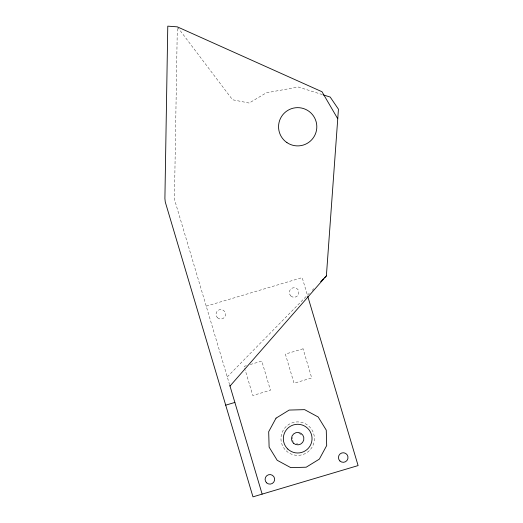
<?xml version="1.0" encoding="UTF-8"?>
<svg xmlns="http://www.w3.org/2000/svg" width="523" height="523" viewBox="0 0 523 523"><rect width="100%" height="100%" fill="white"/><g stroke="black" fill="none" stroke-linecap="round" stroke-linejoin="round"><path stroke-width="0.39" stroke-dasharray="2.62 1.96" d="M177.29 28.464L174.44 199.283L229.577 384.634M227.276 376.893L309.871 292.717M312.146 290.396L313.852 288.657M206.232 306.158L302.189 277.615L307.544 295.626M246.411 365.669L244.11 366.355L245.019 369.428M250.256 364.524L261.794 361.099L270.463 390.243L252.779 395.499L245.248 370.192M322.416 94.617L298.293 87.021L266.364 92.8L249.164 103.044L232.532 99.756L177.813 27.49M297.829 443.896A5.263 5.263 0 0 1 296.463 443.759M293.207 441.392A5.263 5.263 0 0 1 292.645 440.137M292.429 438.784A5.263 5.263 0 0 1 292.573 437.418M298.908 433.521A5.263 5.263 0 0 1 301.307 434.816M303.052 348.821L285.368 354.084L294.037 383.228L311.721 377.972L303.052 348.821M290.847 295.959A4.785 4.785 0 0 0 298.79 293.599A4.785 4.785 0 0 0 292.769 287.898A4.785 4.785 0 0 0 290.847 295.959M217.496 317.775A4.785 4.785 0 0 0 225.433 315.415A4.785 4.785 0 0 0 219.418 309.721A4.785 4.785 0 0 0 217.496 317.775M286.179 450.793A16.743 16.743 0 0 0 313.97 442.53A16.743 16.743 0 0 0 292.913 422.591A16.743 16.743 0 0 0 286.179 450.793"/><path stroke-width="0.78" d="M230.002 386.066L326.385 275.883L338.44 109.196L330.203 97.069L323.194 94.866M320.691 281.688L323.541 278.785M324.678 277.621L326.385 275.883M225.701 405.162L234.873 402.429M337.747 118.78L321.998 91.747L177.317 26.843L167.778 26.15L164.902 198.59L165.275 202.009L252.975 496.85L358.098 465.581L307.779 296.41M229.76 385.261L262.141 494.124M276.039 418.145L268.691 431.71L269.116 447.139L277.19 460.286L290.762 467.634L306.184 467.209L319.337 459.135L326.685 445.563L326.26 430.141L318.18 416.994L304.615 409.646L289.186 410.065L276.039 418.145M339.937 461.005A4.785 4.785 0 0 0 347.88 458.638A4.785 4.785 0 0 0 341.865 452.944A4.785 4.785 0 0 0 339.937 461.005M266.586 482.821A4.785 4.785 0 0 0 274.529 480.46A4.785 4.785 0 0 0 268.508 474.76A4.785 4.785 0 0 0 266.586 482.821M287.813 449.067A14.363 14.363 0 0 0 311.656 441.974A14.363 14.363 0 0 0 293.593 424.872A14.363 14.363 0 0 0 287.813 449.067M293.41 443.151A6.217 6.217 0 0 0 303.732 440.085A6.217 6.217 0 0 0 295.913 432.678A6.217 6.217 0 0 0 293.41 443.151M286.95 142.609A19.135 19.135 0 0 0 316.768 128.148A19.135 19.135 0 0 0 289.343 109.555A19.135 19.135 0 0 0 286.95 142.609"/></g></svg>
